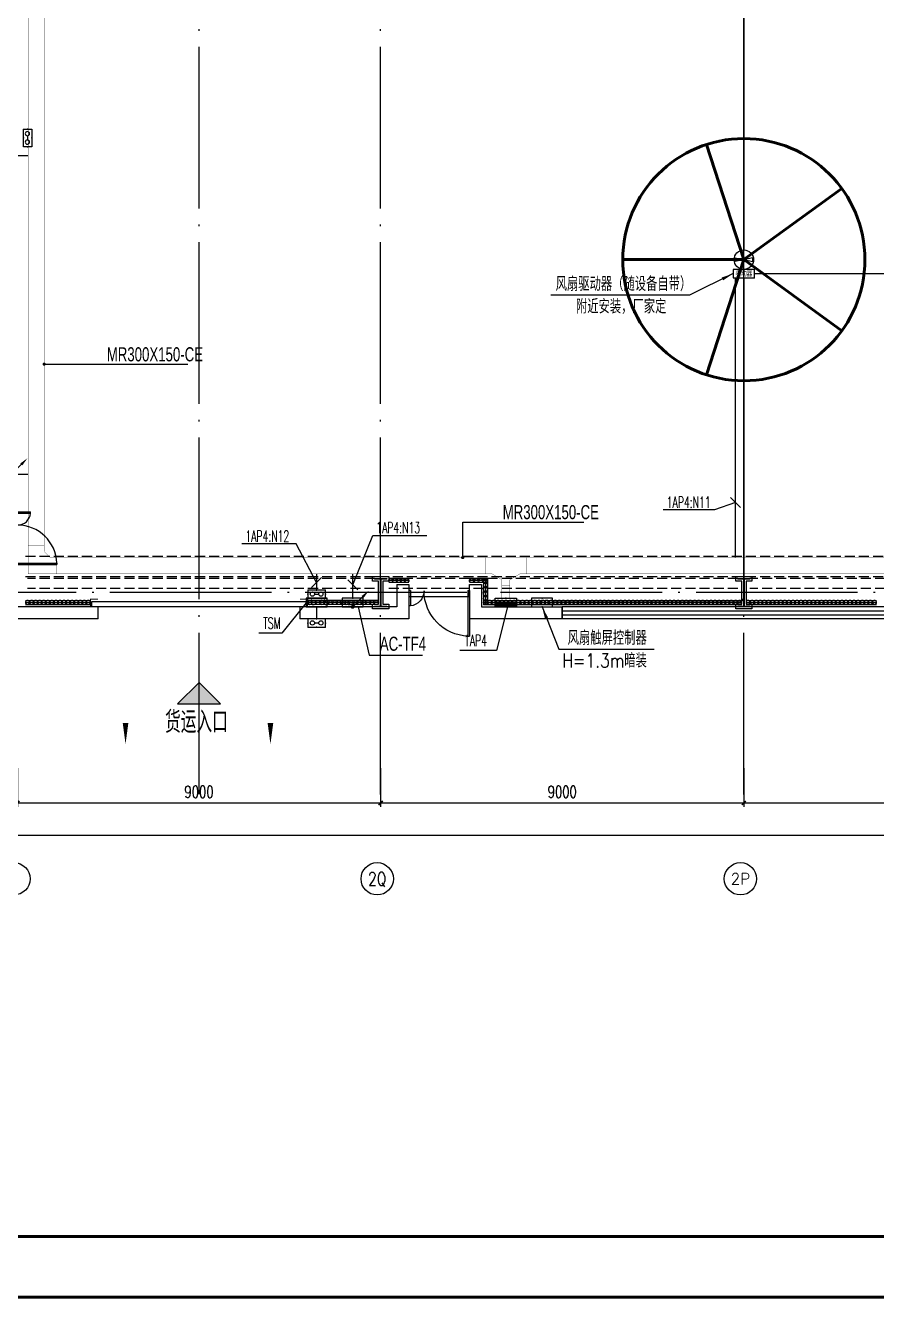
# Model space of a CAD drawing. Extents: x -1396510 to 1250330, y -1892470 to 1623980.
# Drawn here: x -263654 to -242567, y -816618 to -785078 of the extents above; entities that cross this region are included whole.
import ezdxf
from ezdxf.enums import TextEntityAlignment as Align

# ---------------------------------------------------------------- set-up
doc = ezdxf.new("R2010")
doc.units = 0
doc.header["$LTSCALE"] = 1000
doc.header["$MEASUREMENT"] = 0
for name, pattern in [('10平面$0$DASH', [0.35, 0.25, -0.1]), ('DASH', [0.35, 0.25, -0.1]), ('DOTE', [2.42, 2, -0.2, 0.02, -0.2])]:
    doc.linetypes.add(name, pattern=pattern)
doc.layers.get('Defpoints').update_dxf_attribs({"color": 210})
for name, color, linetype in [('0-cxFrame', 155, 'Continuous'), ('10平面$0$WINDOW', 4, 'Continuous'), ('A-AXIS-D', 1, 'Continuous'), ('A-AXIS-DOTE', 14, 'DOTE'), ('A-AXIS-SYMB', 3, 'Continuous'), ('A-HATCH-2', 251, 'Continuous'), ('A-HRAIL', 173, 'Continuous'), ('A-LIN-V', 9, 'Continuous'), ('A-SFCE', 30, 'Continuous'), ('A-TEXT', 61, 'Continuous'), ('A-WINDOW', 140, 'Continuous'), ('AS-COLN', 6, 'Continuous'), ('AS-WALL', 40, 'Continuous'), ('CABLETRAY', 4, 'Continuous'), ('CABLETRAY_DIM', 3, 'Continuous'), ('DIM-照明', 3, 'Continuous'), ('DIM-箱柜', 3, 'Continuous'), ('EQUIP-动力', 3, 'Continuous'), ('EQUIP-箱柜', 3, 'Continuous'), ('FH-tri', 180, 'Continuous'), ('LWIRE', 4, 'Continuous'), ('WIRE-照明', 1, 'Continuous'), ('建-窗', 4, 'Continuous')]:
    doc.layers.add(name, color=color, linetype=linetype)
doc.layers.add('0-cxText', color=131, linetype='Continuous', lineweight=25)
doc.layers.add('A-云线2', color=3, linetype='Continuous', plot=False)
doc.styles.add('_TCH_AXIS', font='COMPLEX', dxfattribs={"bigfont": 'GBCBIG'})
doc.styles.add('_TCH_DIM_T3', font='SIMPLEX', dxfattribs={"width": 0.705882, "bigfont": 'GBCBIG'})
doc.styles.add('_TEL_ATTDEF', font='GBENOR', dxfattribs={"width": 0.8, "height": 3, "bigfont": 'GBCBIG'})
doc.styles.add('_TEL_DIM', font='SIMPLEX', dxfattribs={"width": 0.8, "height": 3.5, "bigfont": 'HZTXT'})
doc.styles.add('A-STANDARD', font='SIMPLEX', dxfattribs={"bigfont": 'GBCBIG'})
doc.styles.add('cx_tuming', font='simhei.ttf')
doc.styles.add('cx_tuqian1', font='')
doc.styles.add('HZTXT5', font='aa.shx', dxfattribs={"width": 0.7, "bigfont": 'hztxt.shx'})
doc.styles.get("Standard").update_dxf_attribs({"font": 'gbenor.shx', "bigfont": 'gbcbig.shx'})
doc.styles.add('黑体', font='simhei.ttf', dxfattribs={"height": 12})
doc.styles.get('cx_tuqian1').set_extended_font_data('SimSun')
doc.dimstyles.new('_TCH_ARCH&&100', dxfattribs={"dimtxt": 297.5, "dimasz": 100, "dimexe": 100, "dimexo": 100, "dimgap": 126.25, "dimtad": 1, "dimdec": 0, "dimzin": 0, "dimdsep": 46, "dimtxsty": '_TCH_DIM_T3', "dimblk": 'ARCHTICK', "dimcen": 0.09, "dimclrt": 7, "dimazin": 2, "dimtfac": 1, "dimtdec": 0, "dimtix": 1, "dimtmove": 2, "dimatfit": 3, "dimfxl": 0, "dimtolj": 1, "dimtzin": 0, "dimarcsym": 0})

# ---------------------------------------------------------------- blocks, each defined once
blk = doc.blocks.new('WINDOW2DLIB$DYNSTYLE$00000005')
at = {"color": 0}
for points in [[(-0.5, 0.5), (-0.5, -0.5)], [(-0.5, 0.5), (0.5, 0.5)], [(0.5, -0.5), (0.5, 0.5)], [(0.5, 0.1667), (-0.5, 0.1667)], [(0.5, -0.1667), (-0.5, -0.1667)], [(-0.5, -0.5), (0.5, -0.5)]]:
    blk.add_lwpolyline(points, dxfattribs=at)
blk = doc.blocks.new('10平面$0$$DorLib2D$00000126')
at = {"color": 0, "linetype": 'Continuous'}
for p, q in [((-0.532, 0.5), (-0.532, 0.9)), ((0.532, 0.9), (0.532, 0.5))]:
    blk.add_line(p, q, dxfattribs=at)
at = {"color": 0, "linetype": '10平面$0$DASH'}
for p, q in [((-0.532, 0.9), (0.532, 0.9)), ((-0.532, 0.5), (0.532, 0.5))]:
    blk.add_line(p, q, dxfattribs=at)
blk = doc.blocks.new('DOOR2DLIB$SYSLIB$00000123')
at = {"color": 0}
for p, q in [((0.475, -0.001), (0.475, 0.752)), ((0.475, 0.752), (0.5, 0.752)), ((0.5, -0.001), (0.5, 0.752)), ((-0.5, 0), (-0.5, 0.252)), ((-0.475, 0.252), (-0.5, 0.252)), ((-0.475, 0), (-0.475, 0.252)), ((-0.475, 0), (-0.5, 0)), ((0.475, -0.001), (0.5, -0.001))]:
    blk.add_line(p, q, dxfattribs=at)
for centre, radius, start, end in [((0.505, -0.002), 0.755, 92.2493, 179.7238), ((-0.501, 0.003), 0.251, 359.7899, 84.0974)]:
    blk.add_arc(centre, radius, start, end, dxfattribs=at)
blk = doc.blocks.new('42343243')
at = {"layer": '10平面$0$WINDOW'}
blk.add_line((-252654, 1222620), (-254154, 1222620), dxfattribs=at)
at = {"layer": 'AS-WALL'}
for p, q in [((-254154, 1223170), (-256854, 1223170)), ((-256854, 1222870), (-256854, 1223170)), ((-254154, 1222620), (-254154, 1223170)), ((-250354, 1223170), (-252654, 1223170)), ((-252654, 1222620), (-252654, 1223170)), ((-250354, 1222870), (-250354, 1223170)), ((-254454, 1222870), (-256854, 1222870)), ((-254454, 1222320), (-254454, 1222870)), ((-252354, 1222870), (-250354, 1222870)), ((-252354, 1222320), (-252354, 1222870)), ((-254154, 1222320), (-254154, 1222620)), ((-252654, 1222620), (-252654, 1222320)), ((-254454, 1222320), (-254154, 1222320)), ((-252654, 1222320), (-252354, 1222320))]:
    blk.add_line(p, q, dxfattribs=at)
at = {"layer": '10平面$0$WINDOW', "zscale": 300}
for name, p, xscale, yscale, rotation in [('DOOR2DLIB$SYSLIB$00000123', (-253404, 1222470), -1500, -1500, 179.9999999999555), ('10平面$0$$DorLib2D$00000126', (-259354, 1223020), 5000, 300, 179.9999999999992)]:
    blk.add_blockref(name, p, dxfattribs=dict(at, xscale=xscale, yscale=yscale, rotation=rotation))
at = {"layer": '建-窗', "xscale": -20900, "yscale": -300, "zscale": 300, "rotation": 359.9999999994902}
blk.add_blockref('WINDOW2DLIB$DYNSTYLE$00000005', (-239904, 1223020), dxfattribs=at)
blk = doc.blocks.new('nt66')
at = {"layer": 'A-HATCH-2', "color": 8}
blk.add_lwpolyline([(-195840, 766870), (-195440, 766870), (-195440, 766758), (-195586, 766758), (-195586, 766182), (-195440, 766182), (-195440, 766070), (-195840, 766070), (-195840, 766182), (-195694, 766182), (-195694, 766758), (-195840, 766758)], close=True, dxfattribs=at)
at = {"layer": 'AS-COLN'}
blk.add_lwpolyline([(-195790, 766820), (-195490, 766820), (-195490, 766808), (-195636, 766808), (-195636, 766132), (-195490, 766132), (-195490, 766120), (-195790, 766120), (-195790, 766132), (-195644, 766132), (-195644, 766808), (-195790, 766808)], close=True, dxfattribs=at)
blk = doc.blocks.new('33333')
for p in [(-59214, -126400), (-50214, -126400)]:
    blk.add_blockref('nt66', p)
blk = doc.blocks.new('w42343')
at = {"layer": 'A-HATCH-2', "color": 8, "linetype": 'DASH'}
for p, q in [((-263654, 640970), (-128354, 640970)), ((-263654, 640470), (-128354, 640470))]:
    blk.add_line(p, q, dxfattribs=at)
blk = doc.blocks.new('w4324324')
at = {"layer": 'A-HATCH-2', "color": 0, "lineweight": 60}
for q in [(-1694760, 686605), (-1697614, 684532), (-1691907, 684532), (-1696524, 681178), (-1692997, 681178)]:
    blk.add_line((-1694760, 683605), q, dxfattribs=at)
blk.add_circle((-1694760, 683605), 3000, dxfattribs=at)
blk = doc.blocks.new('ner546')
at = {"layer": 'A-LIN-V', "color": 8}
blk.add_blockref('w4324324', (565280, 43256), dxfattribs=at)
blk = doc.blocks.new('3333')
at = {"layer": 'A-SFCE', "const_width": 20}
blk.add_lwpolyline([(-227064, 766320), (-227064, 766510), (-227244, 766510), (-227244, 766320)], dxfattribs=at)
blk = doc.blocks.new('_ArchTick')
at = {"color": 0, "linetype": 'ByBlock', "const_width": 0.4}
blk.add_lwpolyline([(-0.5, -0.5), (0.5, 0.5)], dxfattribs=at)
blk = doc.blocks.new('*D5749')
at = {"layer": 'A-AXIS-D', "color": 0, "lineweight": -2, "transparency": 16777216}
for p, q in [((21300, -86850), (21300, -87810)), ((30300, -86850), (30300, -87810)), ((21300, -87710), (30300, -87710))]:
    blk.add_line(p, q, dxfattribs=at)
at = {"layer": 'Defpoints', "color": 0, "transparency": 16777216}
for p in [(21300, -86750), (30300, -86750), (30300, -87710)]:
    blk.add_point(p, dxfattribs=at)
at = {"layer": 'A-AXIS-D', "color": 0, "lineweight": -2, "transparency": 16777216, "xscale": 100, "yscale": 100, "zscale": 100, "rotation": 180}
blk.add_blockref('_ArchTick', (21300, -87710), dxfattribs=at)
at = {"layer": 'A-AXIS-D', "color": 0, "lineweight": -2, "transparency": 16777216, "xscale": 100, "yscale": 100, "zscale": 100}
blk.add_blockref('_ArchTick', (30300, -87710), dxfattribs=at)
at = {"layer": 'A-AXIS-D', "color": 7, "transparency": 16777216, "insert": (25800, -87435), "char_height": 297.5, "attachment_point": 5, "style": '_TCH_DIM_T3'}
blk.add_mtext('\\A1;9000', dxfattribs=at)
blk = doc.blocks.new('*D5750')
at = {"layer": 'A-AXIS-D', "color": 0, "lineweight": -2, "transparency": 16777216}
for p, q in [((30300, -86850), (30300, -87810)), ((39300, -86850), (39300, -87810)), ((30300, -87710), (39300, -87710))]:
    blk.add_line(p, q, dxfattribs=at)
at = {"layer": 'Defpoints', "color": 0, "transparency": 16777216}
for p in [(30300, -86750), (39300, -86750), (39300, -87710)]:
    blk.add_point(p, dxfattribs=at)
at = {"layer": 'A-AXIS-D', "color": 0, "lineweight": -2, "transparency": 16777216, "xscale": 100, "yscale": 100, "zscale": 100, "rotation": 180}
blk.add_blockref('_ArchTick', (30300, -87710), dxfattribs=at)
at = {"layer": 'A-AXIS-D', "color": 0, "lineweight": -2, "transparency": 16777216, "xscale": 100, "yscale": 100, "zscale": 100}
blk.add_blockref('_ArchTick', (39300, -87710), dxfattribs=at)
at = {"layer": 'A-AXIS-D', "color": 7, "transparency": 16777216, "insert": (34800, -87435), "char_height": 297.5, "attachment_point": 5, "style": '_TCH_DIM_T3'}
blk.add_mtext('\\A1;9000', dxfattribs=at)
blk = doc.blocks.new('*D5751')
at = {"layer": 'A-AXIS-D', "color": 0, "lineweight": -2, "transparency": 16777216}
for p, q in [((39300, -86850), (39300, -87810)), ((48300, -86850), (48300, -87810)), ((39300, -87710), (48300, -87710))]:
    blk.add_line(p, q, dxfattribs=at)
at = {"layer": 'Defpoints', "color": 0, "transparency": 16777216}
for p in [(39300, -86750), (48300, -86750), (48300, -87710)]:
    blk.add_point(p, dxfattribs=at)
at = {"layer": 'A-AXIS-D', "color": 0, "lineweight": -2, "transparency": 16777216, "xscale": 100, "yscale": 100, "zscale": 100, "rotation": 180}
blk.add_blockref('_ArchTick', (39300, -87710), dxfattribs=at)
at = {"layer": 'A-AXIS-D', "color": 0, "lineweight": -2, "transparency": 16777216, "xscale": 100, "yscale": 100, "zscale": 100}
blk.add_blockref('_ArchTick', (48300, -87710), dxfattribs=at)
at = {"layer": 'A-AXIS-D', "color": 7, "transparency": 16777216, "insert": (43800, -87435), "char_height": 297.5, "attachment_point": 5, "style": '_TCH_DIM_T3'}
blk.add_mtext('\\A1;9000', dxfattribs=at)
blk = doc.blocks.new('*D5765')
at = {"layer": 'A-AXIS-D', "color": 0, "lineweight": -2, "transparency": 16777216}
for p, q in [((-900, -86950), (-900, -88610)), ((157100, -86950), (157100, -88610)), ((-900, -88510), (157100, -88510))]:
    blk.add_line(p, q, dxfattribs=at)
at = {"layer": 'Defpoints', "color": 0, "transparency": 16777216}
for p in [(-900, -86850), (157100, -86850), (157100, -88510)]:
    blk.add_point(p, dxfattribs=at)
at = {"layer": 'A-AXIS-D', "color": 0, "lineweight": -2, "transparency": 16777216, "xscale": 100, "yscale": 100, "zscale": 100, "rotation": 180}
blk.add_blockref('_ArchTick', (-900, -88510), dxfattribs=at)
at = {"layer": 'A-AXIS-D', "color": 0, "lineweight": -2, "transparency": 16777216, "xscale": 100, "yscale": 100, "zscale": 100}
blk.add_blockref('_ArchTick', (157100, -88510), dxfattribs=at)
at = {"layer": 'A-AXIS-D', "color": 7, "transparency": 16777216, "insert": (78100, -88235), "char_height": 297.5, "attachment_point": 5, "style": '_TCH_DIM_T3'}
blk.add_mtext('\\A1;158000', dxfattribs=at)
blk = doc.blocks.new('99平面图例外参$0$$LinePat$圆环')
for points in [[(0, 150), (300, 150)], [(0, 0), (300, 0)], [(0, -150), (300, -150)]]:
    blk.add_lwpolyline(points)
at = {"color": 0}
blk.add_circle((150, 0), 150, dxfattribs=at)
blk = doc.blocks.new('$equip$00002854')
for p, q in [((-0.625, 0.13), (-0.102, 0.021)), ((-0.625, -0.13), (-0.625, 0.13)), ((0.625, 0.13), (0.102, 0.021)), ((0.625, -0.13), (0.625, 0.13)), ((-0.102, -0.021), (-0.625, -0.13)), ((0.102, -0.021), (0.625, -0.13))]:
    blk.add_line(p, q)
at = {"const_width": 0.0571}
blk.add_lwpolyline([(-0.688, 0, 1), (0.688, 0, 1), (-0.688, 0, 1.215985)], format="xyb", dxfattribs=at)
for radius in [0.688, 0.104]:
    blk.add_circle((0, 0), radius)
for p in [(-0.688, 0), (0, 0.688), (0.688, 0), (0, -0.688)]:
    blk.add_point(p)
at = {"color": 7, "style": '_TEL_DIM', "flags": 1}
for tag in ['A', 'REMARK']:
    blk.add_attdef(tag, text='', height=0.00002, dxfattribs=at).set_placement((0, 0), align=Align.MIDDLE_CENTER)
blk = doc.blocks.new('$equip$00002926')
for p, q in [((0.75, 0.6), (-0.75, 0.6)), ((-0.75, 0.6), (-0.75, 0)), ((-0.75, 0), (0.75, 0)), ((0.75, 0), (0.75, 0.6))]:
    blk.add_line(p, q)
at = {"const_width": 0.0571}
blk.add_lwpolyline([(-0.75, 0.6), (-0.75, 0), (0.75, 0), (0.75, 0.6), (-0.75, 0.6), (-0.75, 0)], dxfattribs=at)
for p in [(-0.75, 0.3), (0, 0.6), (0, 0), (0.75, 0.3)]:
    blk.add_point(p)
at = {"color": 7, "style": '_TEL_DIM'}
blk.add_attdef('$TEXT$', text='', height=0.4, dxfattribs=at).set_placement((0, 0.3), align=Align.MIDDLE_CENTER)
at = {"color": 7, "style": '_TEL_DIM', "flags": 1}
for tag in ['A', 'REMARK']:
    blk.add_attdef(tag, text='', height=0.00002, dxfattribs=at).set_placement((0, 0), align=Align.MIDDLE_CENTER)
blk = doc.blocks.new('*X128')
at = {"color": 0}
for p, q in [((-250, 33), (-183, 100)), ((-250, 68), (-218, 100)), ((-247, 0), (-147, 100)), ((-212, 0), (-112, 100)), ((-177, 0), (-77, 100)), ((-141, 0), (-41, 100)), ((-106, 0), (-6, 100)), ((-71, 0), (29, 100)), ((-35, 0), (65, 100)), ((0, 0), (100, 100)), ((35, 0), (135, 100)), ((71, 0), (171, 100)), ((106, 0), (206, 100)), ((141, 0), (241, 100)), ((177, 0), (250, 73)), ((212, 0), (250, 38)), ((247, 0), (250, 3))]:
    blk.add_line(p, q, dxfattribs=at)
blk = doc.blocks.new('$equip$00002929')
for p, q in [((-0.75, 0.6), (-0.75, 0)), ((0.75, 0.6), (-0.75, 0.6)), ((-0.75, 0.3), (0.75, 0.3)), ((-0.75, 0), (0.75, 0)), ((0.75, 0), (0.75, 0.6))]:
    blk.add_line(p, q)
for points, const_width in [([(-0.75, 0.15), (0.75, 0.15)], 0.3), ([(-0.75, 0.6), (-0.75, 0), (0.75, 0), (0.75, 0.6), (-0.75, 0.6), (-0.75, 0)], 0.0571)]:
    blk.add_lwpolyline(points, dxfattribs=dict(const_width=const_width))
for p in [(-0.75, 0.3), (0, 0.6), (0, 0), (0.75, 0.3)]:
    blk.add_point(p)
at = {"xscale": 0.00300000000061118, "yscale": 0.00300000000061118, "zscale": 0.00300000000061118}
blk.add_blockref('*X128', (0, 0), dxfattribs=at)
at = {"color": 7, "style": '_TEL_DIM', "flags": 1}
for tag in ['A', 'REMARK']:
    blk.add_attdef(tag, text='', height=0.00002, dxfattribs=at).set_placement((0, 0), align=Align.MIDDLE_CENTER)
blk = doc.blocks.new('$equip$00002708')
for p, q in [((-0.75, 0.6), (-0.75, 0)), ((0.75, 0.6), (-0.75, 0.6)), ((-0.75, 0), (0.75, 0)), ((0.75, 0), (0.75, 0.6))]:
    blk.add_line(p, q)
at = {"const_width": 0.0571}
blk.add_lwpolyline([(-0.75, 0.6), (-0.75, 0), (0.75, 0), (0.75, 0.6), (-0.75, 0.6), (-0.75, 0)], dxfattribs=at)
for p in [(-0.75, 0.3), (0, 0.6), (0, 0), (0.75, 0.3)]:
    blk.add_point(p)
at = {"color": 7, "style": '_TEL_DIM', "flags": 1}
for tag in ['REMARK', 'A']:
    blk.add_attdef(tag, text='', height=0.4, dxfattribs=at).set_placement((0, 0), align=Align.MIDDLE_CENTER)
at = {"color": 7, "style": '_TEL_DIM'}
blk.add_attdef('$TEXT$', text='', height=0.4, dxfattribs=at).set_placement((0, 0.3), align=Align.MIDDLE_CENTER)
blk = doc.blocks.new('$equip$00002868')
for p, q in [((-0.625, 0.292), (-0.625, -0.292)), ((0.625, 0.292), (-0.625, 0.292)), ((-0.15, 0.008), (0.15, 0.008)), ((0.625, -0.292), (0.625, 0.292)), ((-0.625, -0.292), (0.625, -0.292))]:
    blk.add_line(p, q)
at = {"const_width": 0.0571}
blk.add_lwpolyline([(-0.625, 0.292), (-0.625, -0.292), (0.625, -0.292), (0.625, 0.292), (-0.625, 0.292), (-0.625, -0.292)], dxfattribs=at)
for centre in [(-0.3, 0.008), (0.3, 0.008)]:
    blk.add_circle(centre, 0.15)
for p in [(-0.625, 0), (0, 0.292), (0.625, 0), (0, -0.292)]:
    blk.add_point(p)
at = {"color": 7, "style": '_TEL_DIM', "flags": 1}
for tag in ['A', 'REMARK']:
    blk.add_attdef(tag, text='', height=0.00002, dxfattribs=at).set_placement((0, 0), align=Align.MIDDLE_CENTER)
blk = doc.blocks.new('$equip$00002705')
for p, q in [((-0.75, 0.6), (-0.75, 0)), ((0.75, 0.6), (-0.75, 0.6)), ((-0.75, 0), (0.75, 0)), ((0.75, 0), (0.75, 0.6))]:
    blk.add_line(p, q)
at = {"const_width": 0.0571}
blk.add_lwpolyline([(-0.75, 0.6), (-0.75, 0), (0.75, 0), (0.75, 0.6), (-0.75, 0.6), (-0.75, 0)], dxfattribs=at)
for p in [(-0.75, 0.3), (0, 0.6), (0, 0), (0.75, 0.3)]:
    blk.add_point(p)
at = {"color": 7, "style": '_TEL_DIM', "flags": 1}
for tag in ['REMARK', 'A']:
    blk.add_attdef(tag, text='', height=0.4, dxfattribs=at).set_placement((0, 0), align=Align.MIDDLE_CENTER)
at = {"color": 7, "style": '_TEL_DIM'}
blk.add_attdef('$TEXT$', text='', height=0.4, dxfattribs=at).set_placement((0, 0.3), align=Align.MIDDLE_CENTER)
blk = doc.blocks.new('$TelecSys$00000079')
for p, q in [((0.7, 0.7), (0, 0)), ((0.104, 0.104), (0.104, 0.104)), ((-0.104, -0.104), (-0.104, -0.104))]:
    blk.add_line(p, q)
at = {"const_width": 0.142}
blk.add_lwpolyline([(-0.071, 0, 1), (0.071, 0, 1)], format="xyb", close=True, dxfattribs=at)
blk.add_solid([(0.63, 0.77), (0.77, 0.63), (1.15, 1.15)])
at = {"width": 0.8, "flags": 9}
blk.add_attdef('A', (0, 0), '', height=0.00002, dxfattribs=at)
blk = doc.blocks.new('TK22.A0+1 L(Dragon)')
at = {"layer": '0-cxFrame', "color": 7, "const_width": 0.5}
blk.add_lwpolyline([(0, 0), (-1485, 0), (-1485, 841), (0, 841)], close=True, dxfattribs=at)
at = {"layer": '0-cxFrame', "const_width": 0.5}
blk.add_lwpolyline([(-80, 10), (-1465, 10), (-1465, 831), (-80, 831)], close=True, dxfattribs=at)
at = {"style": '黑体', "flags": 4}
blk.add_attdef('图幅', text='', height=3.3, dxfattribs=at).set_placement((-40, 3), align=Align.RIGHT)
at = {"layer": '0-cxText', "flags": 4}
for tag, height, style, p in [('建设单位', 3.5, 'cx_tuming', (-45, 240)), ('项目名称', 3.5, 'cx_tuming', (-45, 210)), ('子项名称', 3.5, 'cx_tuming', (-45, 180)), ('工程编号', 3.3, 'cx_tuqian1', (-35, 165)), ('图名1', 3.5, 'cx_tuming', (-45, 87)), ('图名2', 3.5, 'cx_tuming', (-45, 79)), ('图名3', 3.5, 'cx_tuming', (-45, 71)), ('出图日期', 3.3, 'cx_tuqian1', (-39, 60)), ('专业', 3.3, 'cx_tuqian1', (-55, 52)), ('图号', 3.3, 'cx_tuqian1', (-55, 44)), ('版次', 3.3, 'cx_tuqian1', (-20, 44))]:
    blk.add_attdef(tag, text='', height=height, dxfattribs=dict(at, style=style)).set_placement(p, align=Align.MIDDLE)
at = {"layer": 'Defpoints', "color": 6, "flags": 4}
for tag, height, style, p in [('tufu', 3.3, '黑体', (-12, 12)), ('dwfname', 4, 'cx_tuqian1', (-80, 3))]:
    blk.add_attdef(tag, text='', height=height, dxfattribs=dict(at, style=style)).set_placement(p, align=Align.RIGHT)
blk = doc.blocks.new('世赫2#厂房一层0821')
at = {"layer": 'FH-tri'}
h = blk.add_hatch(color=8, dxfattribs=at)
h.dxf.hatch_style = 1
h.paths.add_polyline_path([(25269.7, -85252.6), (26330.3, -85252.6), (25800, -84722.3)])
at = {"layer": 'A-AXIS-D'}
for centre in [(21215.1, -89588.9), (30215.1, -89588.9), (39215.1, -89588.9)]:
    blk.add_circle(centre, 400, dxfattribs=at)
at = {"layer": 'A-AXIS-DOTE', "color": 8, "ltscale": 2}
for p, q in [((25800, -87498.9), (25800, 6300)), ((30300, -87498.9), (30300, 6300)), ((39300, -87498.9), (39300, 6300)), ((163114.2, -82500), (-11095.8, -82500))]:
    blk.add_line(p, q, dxfattribs=at)
at = {"layer": 'A-AXIS-SYMB', "color": 8}
for points in [[(23980, -84792.3, 0, 0, 0), (23980, -86252.3, 0, 140, 0), (23980, -85727.3, 0, 0, 0)], [(27570, -84792.3, 0, 0, 0), (27570, -86252.3, 0, 140, 0), (27570, -85727.3, 0, 0, 0)]]:
    blk.add_lwpolyline(points, format="xyseb", dxfattribs=at)
at = {"layer": 'A-LIN-V'}
blk.add_line((21450, -80500), (21550, -80500), dxfattribs=at)
at = {"layer": 'A-SFCE', "linetype": 'DASH'}
for p, q in [((30150, -82150), (21550, -82150)), ((57150, -82150), (39450, -82150)), ((30150, -82400), (21550, -82400)), ((57150, -82400), (39450, -82400))]:
    blk.add_line(p, q, dxfattribs=at)
at = {"layer": 'A-SFCE', "color": 2, "linetype": 'DASH'}
for p, q in [((39150, -82150), (30450, -82150)), ((39150, -82400), (30450, -82400))]:
    blk.add_line(p, q, dxfattribs=at)
at = {"layer": 'AS-WALL'}
for p, q in [((23300, -82850), (-600, -82850)), ((23300, -83150), (23300, -82850)), ((23300, -83150), (-900, -83150))]:
    blk.add_line(p, q, dxfattribs=at)
at = {"layer": 'FH-tri', "color": 8}
blk.add_lwpolyline([(25269.7, -85252.6), (26330.3, -85252.6), (26330.3, -85252.6), (25800, -84722.3)], close=True, dxfattribs=at)
at = {"layer": '10平面$0$WINDOW', "xscale": -1300, "yscale": -1300, "zscale": 300, "rotation": 90.00000000093436}
blk.add_blockref('DOOR2DLIB$SYSLIB$00000123', (21300, -81150), dxfattribs=at)
at = {"layer": 'A-HRAIL', "yscale": 0.3333333333111111, "zscale": 0.3333333333111111}
for p, xscale, rotation in [((30600, -82200), 0.3333327848855343, 180), ((30700, -82200), 0.3333327848855343, 180), ((30800, -82200), 0.3333327848855343, 180), ((30900, -82200), 0.3333327848855343, 180), ((31000, -82200), 0.3333327848855343, 180), ((32612.5, -82200), 0.3749999998826196, 180), ((32725, -82200), 0.3749999998826196, 180), ((32837.5, -82200), 0.3749999998826196, 180), ((32950, -82200), 0.3749999998826196, 180), ((32900, -82150), 0.3611111226889233, 270), ((32900, -82258.3), 0.3611111226889233, 270), ((32900, -82366.7), 0.3611111226889233, 270), ((32900, -82475), 0.3611111226889233, 270), ((32900, -82583.3), 0.3611111226889233, 270), ((21500, -82744), -0.3355865542302865, 179.9999999997019), ((21600.7, -82744), -0.3355865542302865, 179.9999999997019), ((21701.4, -82744), -0.3355865542302865, 179.9999999997019), ((21802, -82744), -0.3355865542302865, 179.9999999997019), ((21902.7, -82744), -0.3355865542302865, 179.9999999997019), ((22003.4, -82744), -0.3355865542302865, 179.9999999997019), ((22104.1, -82744), -0.3355865542302865, 179.9999999997019), ((22204.7, -82744), -0.3355865542302865, 179.9999999997019), ((22305.4, -82744), -0.3355865542302865, 179.9999999997019), ((22406.1, -82744), -0.3355865542302865, 179.9999999997019), ((22506.8, -82744), -0.3355865542302865, 179.9999999997019), ((22607.4, -82744), -0.3355865542302865, 179.9999999997019), ((22708.1, -82744), -0.3355865542302865, 179.9999999997019), ((22808.8, -82744), -0.3355865542302865, 179.9999999997019), ((22909.5, -82744), -0.3355865542302865, 179.9999999997019), ((23010.1, -82744), -0.3355865542302865, 179.9999999997019), ((28592.5, -82744), 0.344473774357088, 180.000000000205), ((28695.9, -82744), 0.344473774357088, 180.000000000205), ((28799.2, -82744), 0.344473774357088, 180.000000000205), ((28902.6, -82744), 0.344473774357088, 180.000000000205), ((29005.9, -82744), 0.344473774357088, 180.000000000205), ((29109.2, -82744), 0.344473774357088, 180.000000000205), ((29212.6, -82744), 0.344473774357088, 180.000000000205), ((29315.9, -82744), 0.344473774357088, 180.000000000205), ((29419.3, -82744), 0.344473774357088, 180.000000000205), ((29522.6, -82744), 0.344473774357088, 180.000000000205), ((29625.9, -82744), 0.344473774357088, 180.000000000205), ((29729.3, -82744), 0.344473774357088, 180.000000000205), ((29832.6, -82744), 0.344473774357088, 180.000000000205), ((29936, -82744), 0.344473774357088, 180.000000000205), ((30039.3, -82744), 0.344473774357088, 180.000000000205), ((30142.7, -82744), 0.344473774357088, 180.000000000205), ((30246, -82744), 0.344473774357088, 180.000000000205), ((32900, -82691.7), 0.3611111226889233, 270), ((32850, -82744), -0.338412741900589, 179.9999999997967), ((32951.5, -82744), -0.338412741900589, 179.9999999997967), ((33053, -82744), -0.338412741900589, 179.9999999997967), ((33154.6, -82744), -0.338412741900589, 179.9999999997967), ((33256.1, -82744), -0.338412741900589, 179.9999999997967), ((33357.6, -82744), -0.338412741900589, 179.9999999997967), ((33459.1, -82744), -0.338412741900589, 179.9999999997967), ((33560.7, -82744), -0.338412741900589, 179.9999999997967), ((33662.2, -82744), -0.338412741900589, 179.9999999997967), ((33763.7, -82744), -0.338412741900589, 179.9999999997967), ((33865.2, -82744), -0.338412741900589, 179.9999999997967), ((33966.8, -82744), -0.338412741900589, 179.9999999997967), ((34068.3, -82744), -0.338412741900589, 179.9999999997967), ((34169.8, -82744), -0.338412741900589, 179.9999999997967), ((34271.3, -82744), -0.338412741900589, 179.9999999997967), ((34372.9, -82744), -0.338412741900589, 179.9999999997967), ((34474.4, -82744), -0.338412741900589, 179.9999999997967), ((34575.9, -82744), -0.338412741900589, 179.9999999997967), ((34677.4, -82744), -0.338412741900589, 179.9999999997967), ((34779, -82744), -0.338412741900589, 179.9999999997967), ((34880.5, -82744), -0.338412741900589, 179.9999999997967), ((34982, -82744), -0.338412741900589, 179.9999999997967), ((35083.5, -82744), -0.338412741900589, 179.9999999997967), ((35185, -82744), -0.338412741900589, 179.9999999997967), ((35286.6, -82744), -0.338412741900589, 179.9999999997967), ((35388.1, -82744), -0.338412741900589, 179.9999999997967), ((35489.6, -82744), -0.338412741900589, 179.9999999997967), ((35591.1, -82744), -0.338412741900589, 179.9999999997967), ((35692.7, -82744), -0.338412741900589, 179.9999999997967), ((35794.2, -82744), -0.338412741900589, 179.9999999997967), ((35895.7, -82744), -0.338412741900589, 179.9999999997967), ((35997.2, -82744), -0.338412741900589, 179.9999999997967), ((36098.8, -82744), -0.338412741900589, 179.9999999997967), ((36200.3, -82744), -0.338412741900589, 179.9999999997967), ((36301.8, -82744), -0.338412741900589, 179.9999999997967), ((36403.3, -82744), -0.338412741900589, 179.9999999997967), ((36504.9, -82744), -0.338412741900589, 179.9999999997967), ((36606.4, -82744), -0.338412741900589, 179.9999999997967), ((36707.9, -82744), -0.338412741900589, 179.9999999997967), ((36809.4, -82744), -0.338412741900589, 179.9999999997967), ((36911, -82744), -0.338412741900589, 179.9999999997967), ((37012.5, -82744), -0.338412741900589, 179.9999999997967), ((37114, -82744), -0.338412741900589, 179.9999999997967), ((37215.5, -82744), -0.338412741900589, 179.9999999997967), ((37317, -82744), -0.338412741900589, 179.9999999997967), ((37418.6, -82744), -0.338412741900589, 179.9999999997967), ((37520.1, -82744), -0.338412741900589, 179.9999999997967), ((37621.6, -82744), -0.338412741900589, 179.9999999997967), ((37723.1, -82744), -0.338412741900589, 179.9999999997967), ((37824.7, -82744), -0.338412741900589, 179.9999999997967), ((37926.2, -82744), -0.338412741900589, 179.9999999997967), ((38027.7, -82744), -0.338412741900589, 179.9999999997967), ((38129.2, -82744), -0.338412741900589, 179.9999999997967), ((38230.8, -82744), -0.338412741900589, 179.9999999997967), ((38332.3, -82744), -0.338412741900589, 179.9999999997967), ((38433.8, -82744), -0.338412741900589, 179.9999999997967), ((38535.3, -82744), -0.338412741900589, 179.9999999997967), ((38636.9, -82744), -0.338412741900589, 179.9999999997967), ((38738.4, -82744), -0.338412741900589, 179.9999999997967), ((38839.9, -82744), -0.338412741900589, 179.9999999997967), ((38941.4, -82744), -0.338412741900589, 179.9999999997967), ((39043, -82744), -0.338412741900589, 179.9999999997967), ((39144.5, -82744), -0.338412741900589, 179.9999999997967), ((39354, -82744), -0.3368181817957273, 179.9999999997967), ((39455, -82744), -0.3368181817957273, 179.9999999997967), ((39556.1, -82744), -0.3368181817957273, 179.9999999997967), ((39657.1, -82744), -0.3368181817957273, 179.9999999997967), ((39758.2, -82744), -0.3368181817957273, 179.9999999997967), ((39859.2, -82744), -0.3368181817957273, 179.9999999997967), ((39960.3, -82744), -0.3368181817957273, 179.9999999997967), ((40061.3, -82744), -0.3368181817957273, 179.9999999997967), ((40162.4, -82744), -0.3368181817957273, 179.9999999997967), ((40263.4, -82744), -0.3368181817957273, 179.9999999997967), ((40364.5, -82744), -0.3368181817957273, 179.9999999997967), ((40465.5, -82744), -0.3368181817957273, 179.9999999997967), ((40566.5, -82744), -0.3368181817957273, 179.9999999997967), ((40667.6, -82744), -0.3368181817957273, 179.9999999997967), ((40768.6, -82744), -0.3368181817957273, 179.9999999997967), ((40869.7, -82744), -0.3368181817957273, 179.9999999997967), ((40970.7, -82744), -0.3368181817957273, 179.9999999997967), ((41071.8, -82744), -0.3368181817957273, 179.9999999997967), ((41172.8, -82744), -0.3368181817957273, 179.9999999997967), ((41273.9, -82744), -0.3368181817957273, 179.9999999997967), ((41374.9, -82744), -0.3368181817957273, 179.9999999997967), ((41476, -82744), -0.3368181817957273, 179.9999999997967), ((41577, -82744), -0.3368181817957273, 179.9999999997967), ((41678, -82744), -0.3368181817957273, 179.9999999997967), ((41779.1, -82744), -0.3368181817957273, 179.9999999997967), ((41880.1, -82744), -0.3368181817957273, 179.9999999997967), ((41981.2, -82744), -0.3368181817957273, 179.9999999997967), ((42082.2, -82744), -0.3368181817957273, 179.9999999997967), ((42183.3, -82744), -0.3368181817957273, 179.9999999997967), ((42284.3, -82744), -0.3368181817957273, 179.9999999997967), ((42385.4, -82744), -0.3368181817957273, 179.9999999997967), ((42486.4, -82744), -0.3368181817957273, 179.9999999997967)]:
    blk.add_blockref('99平面图例外参$0$$LinePat$圆环', p, dxfattribs=dict(at, xscale=xscale, rotation=rotation))
at = {"layer": 'A-LIN-V', "color": 8, "rotation": 90.00000000000001}
blk.add_blockref('ner546', (766160.7, 1055230), dxfattribs=at)
at = {"layer": 'A-SFCE', "xscale": -1, "rotation": 90}
blk.add_blockref('3333', (789620.8, -309904.2), dxfattribs=at)
at = {"layer": 'A-SFCE', "rotation": 270}
blk.add_blockref('3333', (-738020.8, -309904.2), dxfattribs=at)
at = {"layer": 'A-WINDOW'}
for name in ['33333', 'w42343']:
    blk.add_blockref(name, (285154.2, -722570), dxfattribs=at)
at = {"layer": 'A-WINDOW', "xscale": -1, "rotation": 180}
blk.add_blockref('42343243', (285154.2, 1140020), dxfattribs=at)
at = {"layer": 'A-AXIS-D', "color": 7, "style": '_TCH_AXIS', "width": 0.807692}
blk.add_text('2Q', height=327.87, dxfattribs=at).set_placement((29988.1, -89752.8), (30442.1, -89752.8), align=Align.FIT)
at = {"layer": 'A-AXIS-D', "color": 7, "style": '_TCH_AXIS'}
blk.add_text('2P', height=276.42, dxfattribs=at).set_placement((38971.6, -89727.1), (39458.6, -89727.1), align=Align.FIT)
at = {"layer": 'A-TEXT', "color": 8, "style": 'A-STANDARD'}
blk.add_text('货运入口', height=540.14, dxfattribs=at).set_placement((24958.7, -85974.7))
at = {"layer": 'A-AXIS-D'}
for base, p1, p2, picture, middle in [((157100, -88510), (-900, -86850), (157100, -86850), '*D5765', (78100, -88235)), ((30300, -87710), (21300, -86750), (30300, -86750), '*D5749', (25800, -87435)), ((39300, -87710), (30300, -86750), (39300, -86750), '*D5750', (34800, -87435)), ((48300, -87710), (39300, -86750), (48300, -86750), '*D5751', (43800, -87435))]:
    dim = blk.add_linear_dim(base=base, p1=p1, p2=p2, angle=0, dimstyle='_TCH_ARCH&&100', dxfattribs=at)
    dim.commit()
    dim.dimension.update_dxf_attribs({"geometry": picture, "text_midpoint": middle, "dimtype": 161})

msp = doc.modelspace()

# ---------------------------------------------------------------- linework, layer by layer
at = {"layer": 'CABLETRAY', "const_width": 7.5}
for points in [[(-263590, -797960), (-263590, -730680)], [(-263190, -730680), (-263190, -797960)], [(-263590, -798660), (-263590, -797960)], [(-263590, -797960), (-263190, -797960)], [(-263190, -797960), (-263590, -797960)], [(-263190, -797960), (-263190, -798110)], [(-263190, -798110), (-263040, -798260)], [(-263040, -798260), (-262890, -798260)], [(-262890, -798260), (-262890, -798660)], [(-262890, -798660), (-262890, -798260)], [(-262890, -798260), (-252250, -798260)], [(-252250, -798260), (-252250, -798660)], [(-251250, -798260), (-252250, -798260)], [(-252250, -798260), (-252250, -798660)], [(-251250, -798660), (-251250, -798260)], [(-251250, -798660), (-251250, -798260)], [(-251250, -798260), (-198202.9, -798260)], [(-262890, -798660), (-263590, -798660)], [(-252250, -798660), (-262890, -798660)], [(-252250, -798660), (-252100, -798660)], [(-252100, -798660), (-251850, -798810)], [(-251850, -798810), (-251850, -798960)], [(-251650, -798810), (-251400, -798660)], [(-251650, -798960), (-251650, -798810)], [(-251400, -798660), (-251250, -798660)], [(-198202.9, -798660), (-251250, -798660)], [(-251850, -798960), (-251650, -798960)], [(-251850, -799270), (-251850, -798960)], [(-251850, -798960), (-251650, -798960)], [(-251650, -798960), (-251650, -799270)], [(-251650, -799270), (-251850, -799270)]]:
    msp.add_lwpolyline(points, dxfattribs=at)
at = {"layer": 'CABLETRAY_DIM'}
for p, q in [((-263190, -793470), (-262480, -793470)), ((-262480, -793470), (-259630, -793470)), ((-252820, -798260), (-252820, -797380)), ((-252820, -797380), (-249820, -797380))]:
    msp.add_line(p, q, dxfattribs=at)
at = {"layer": 'CABLETRAY_DIM', "const_width": 40}
for points in [[(-263210, -793470, 1), (-263170, -793470, 1)], [(-252820, -798280, 1), (-252820, -798240, 1)]]:
    msp.add_lwpolyline(points, format="xyb", close=True, dxfattribs=at)
at = {"layer": 'DIM-照明'}
for p, q in [((-245940.4, -797023.7), (-246187.9, -796776.3)), ((-256316.3, -798756.3), (-256563.7, -799003.7)), ((-255422.1, -799063.7), (-255669.6, -798816.3))]:
    msp.add_line(p, q, dxfattribs=at)
for points in [[(-246064.2, -796900), (-246580, -797080)], [(-246580, -797080), (-247851, -797080)], [(-256950, -797920), (-258293, -797920)], [(-256440, -798880), (-256950, -797920)], [(-255545.8, -798940), (-255050, -797710)], [(-255050, -797710), (-253707, -797710)]]:
    msp.add_lwpolyline(points, dxfattribs=at)
at = {"layer": 'DIM-箱柜'}
for p, q in [((-246116.7, -791225.6), (-247200, -791760)), ((-247200, -791760), (-250640, -791760)), ((-256700, -799380), (-257300, -800130)), ((-255411.6, -799480), (-255140.2, -800675.9)), ((-251712.9, -799480), (-251980.3, -800560)), ((-250855, -799480), (-250435, -800530)), ((-257300, -800130), (-257870.9, -800130)), ((-255140.2, -800675.9), (-253820, -800675.9)), ((-251980.3, -800560), (-252892.9, -800560)), ((-250435, -800530), (-248073, -800530))]:
    msp.add_line(p, q, dxfattribs=at)
for points in [[(-246116.7, -791225.6, 0, 80, 0), (-246385.7, -791358.3, 0, 0, 0)], [(-250855, -799480, 0, 80, 0), (-250743.5, -799758.5, 0, 0, 0)]]:
    msp.add_lwpolyline(points, format="xyseb", dxfattribs=at)
at = {"layer": 'WIRE-照明', "linetype": 'Continuous', "const_width": 35}
for points in [[(-245854.2, -790639.4), (-245854.2, -774830.6)], [(-263590, -788303.3), (-264049.2, -788303.3), (-264049.2, -788125.8)], [(-246064.2, -798260), (-246064.2, -791330.6)], [(-245854.2, -799224), (-245854.2, -791330.6)], [(-245591.7, -791225.6), (-228116.7, -791225.6)], [(-264004.2, -796200), (-263590, -796200)], [(-256440, -799065.8), (-256440, -798660)], [(-255545.8, -799270), (-255545.8, -798660)], [(-256440, -799780), (-256440, -799480)], [(-251495.3, -799375), (-251117.5, -799375)], [(-250592.5, -799374), (-246004.2, -799374)]]:
    msp.add_lwpolyline(points, dxfattribs=at)
msp.add_lwpolyline([(-246004.2, -799374, 0.4142136), (-245854.2, -799224)], format="xyb", dxfattribs=at)

# ---------------------------------------------------------------- block references
at = {"layer": '0-cxFrame', "xscale": 150, "yscale": 150, "zscale": 150}
msp.add_blockref('TK22.A0+1 L(Dragon)', (-96485, -816580), dxfattribs=at)
at = {"layer": 'A-云线2'}
msp.add_blockref('世赫2#厂房一层0821', (-285154.2, -716630), dxfattribs=at)
at = {"layer": 'EQUIP-动力', "linetype": 'ByBlock', "xscale": -350, "yscale": 350, "zscale": 350, "rotation": 90}
msp.add_blockref('$equip$00002868', (-263602.1, -787863.7), dxfattribs=at)
at = {"layer": 'EQUIP-动力', "xscale": 350, "yscale": 350, "zscale": 350}
msp.add_blockref('$equip$00002854', (-245854.2, -790880), dxfattribs=at)
at = {"layer": 'EQUIP-动力', "linetype": 'ByBlock', "xscale": 350, "yscale": 350, "zscale": 350}
for p in [(-256439.6, -799167.9), (-256439.6, -799882.1)]:
    msp.add_blockref('$equip$00002868', p, dxfattribs=at)
at = {"layer": 'EQUIP-箱柜'}
ref = msp.add_blockref('$equip$00002926', (-245854.2, -791330.6), dxfattribs=dict(at, xscale=350, yscale=350, zscale=350))
ref.add_attrib('$TEXT$', '驱动器', dxfattribs={"layer": '0', "color": 7, "height": 140, "style": '_TEL_ATTDEF'}).set_placement((-245854.2, -791225.6), align=Align.MIDDLE_CENTER)
at = {"layer": 'EQUIP-箱柜', "linetype": 'ByBlock'}
ref = msp.add_blockref('$equip$00002708', (-256440, -799480), dxfattribs=dict(at, xscale=350, yscale=350, zscale=350))
ref.add_attrib('$TEXT$', 'AC-TS', dxfattribs={"layer": '0', "color": 7, "height": 175, "style": '_TEL_ATTDEF'}).set_placement((-256440, -799356.9), align=Align.MIDDLE_CENTER)
at = {"layer": 'EQUIP-箱柜'}
ref = msp.add_blockref('$equip$00002708', (-255545.8, -799480), dxfattribs=dict(at, xscale=350, yscale=350, zscale=350))
ref.add_attrib('$TEXT$', 'AC-TF', dxfattribs={"layer": '0', "color": 7, "height": 140, "style": '_TEL_ATTDEF'}).set_placement((-255545.8, -799375), align=Align.MIDDLE_CENTER)
at = {"layer": 'EQUIP-箱柜', "xscale": -350, "yscale": 350, "zscale": 350}
msp.add_blockref('$equip$00002929', (-251750, -799480), dxfattribs=at)
at = {"layer": 'EQUIP-箱柜'}
ref = msp.add_blockref('$equip$00002705', (-250855, -799480), dxfattribs=dict(at, xscale=350, yscale=350, zscale=350))
ref.add_attrib('$TEXT$', 'HMI', dxfattribs={"layer": '0', "color": 7, "height": 140, "style": '_TEL_ATTDEF'}).set_placement((-250855, -799375), align=Align.MIDDLE_CENTER)
at = {"layer": 'LWIRE', "xscale": 350, "yscale": 350, "zscale": 350}
for p in [(-264004.2, -796200), (-255545.8, -799480)]:
    msp.add_blockref('$TelecSys$00000079', p, dxfattribs=at)

# ---------------------------------------------------------------- texts
at = {"layer": 'CABLETRAY_DIM', "color": 7, "style": 'HZTXT5', "width": 0.7}
for p in [(-261639.7, -793400), (-251829.7, -797310)]:
    msp.add_text('MR300X150-CE', height=350, dxfattribs=at).set_placement(p)
at = {"layer": 'DIM-照明', "color": 7, "style": '_TEL_DIM', "width": 0.6}
for s, p in [('1AP4:N11', (-247763.5, -797030)), ('1AP4:N12', (-258205.5, -797870)), ('1AP4:N13', (-254962.5, -797660))]:
    msp.add_text(s, height=280, dxfattribs=at).set_placement(p)
at = {"layer": 'DIM-箱柜', "color": 7}
for s, height, style, width, p in [('风扇驱动器（随设备自带）', 350, '_TEL_DIM', 0.8, (-250517.3, -791655)), ('附近安装，厂家定', 350, '_TEL_DIM', 0.8, (-250014.6, -792215)), ('TSM', 280, '_TEL_DIM', 0.6, (-257765.9, -800025)), ('风扇触屏控制器', 350, '_TEL_DIM', 0.8, (-250219.6, -800425)), ('AC-TF4', 350, 'HZTXT5', 0.7, (-254873.4, -800570.9)), ('1AP4', 280, '_TEL_DIM', 0.6, (-252787.9, -800455)), ('H=1.3m暗装', 350, '_TEL_DIM', 0.8, (-250352.9, -800985))]:
    msp.add_text(s, height=height, dxfattribs=dict(at, style=style, width=width)).set_placement(p)

doc.saveas('drawing.dxf')
